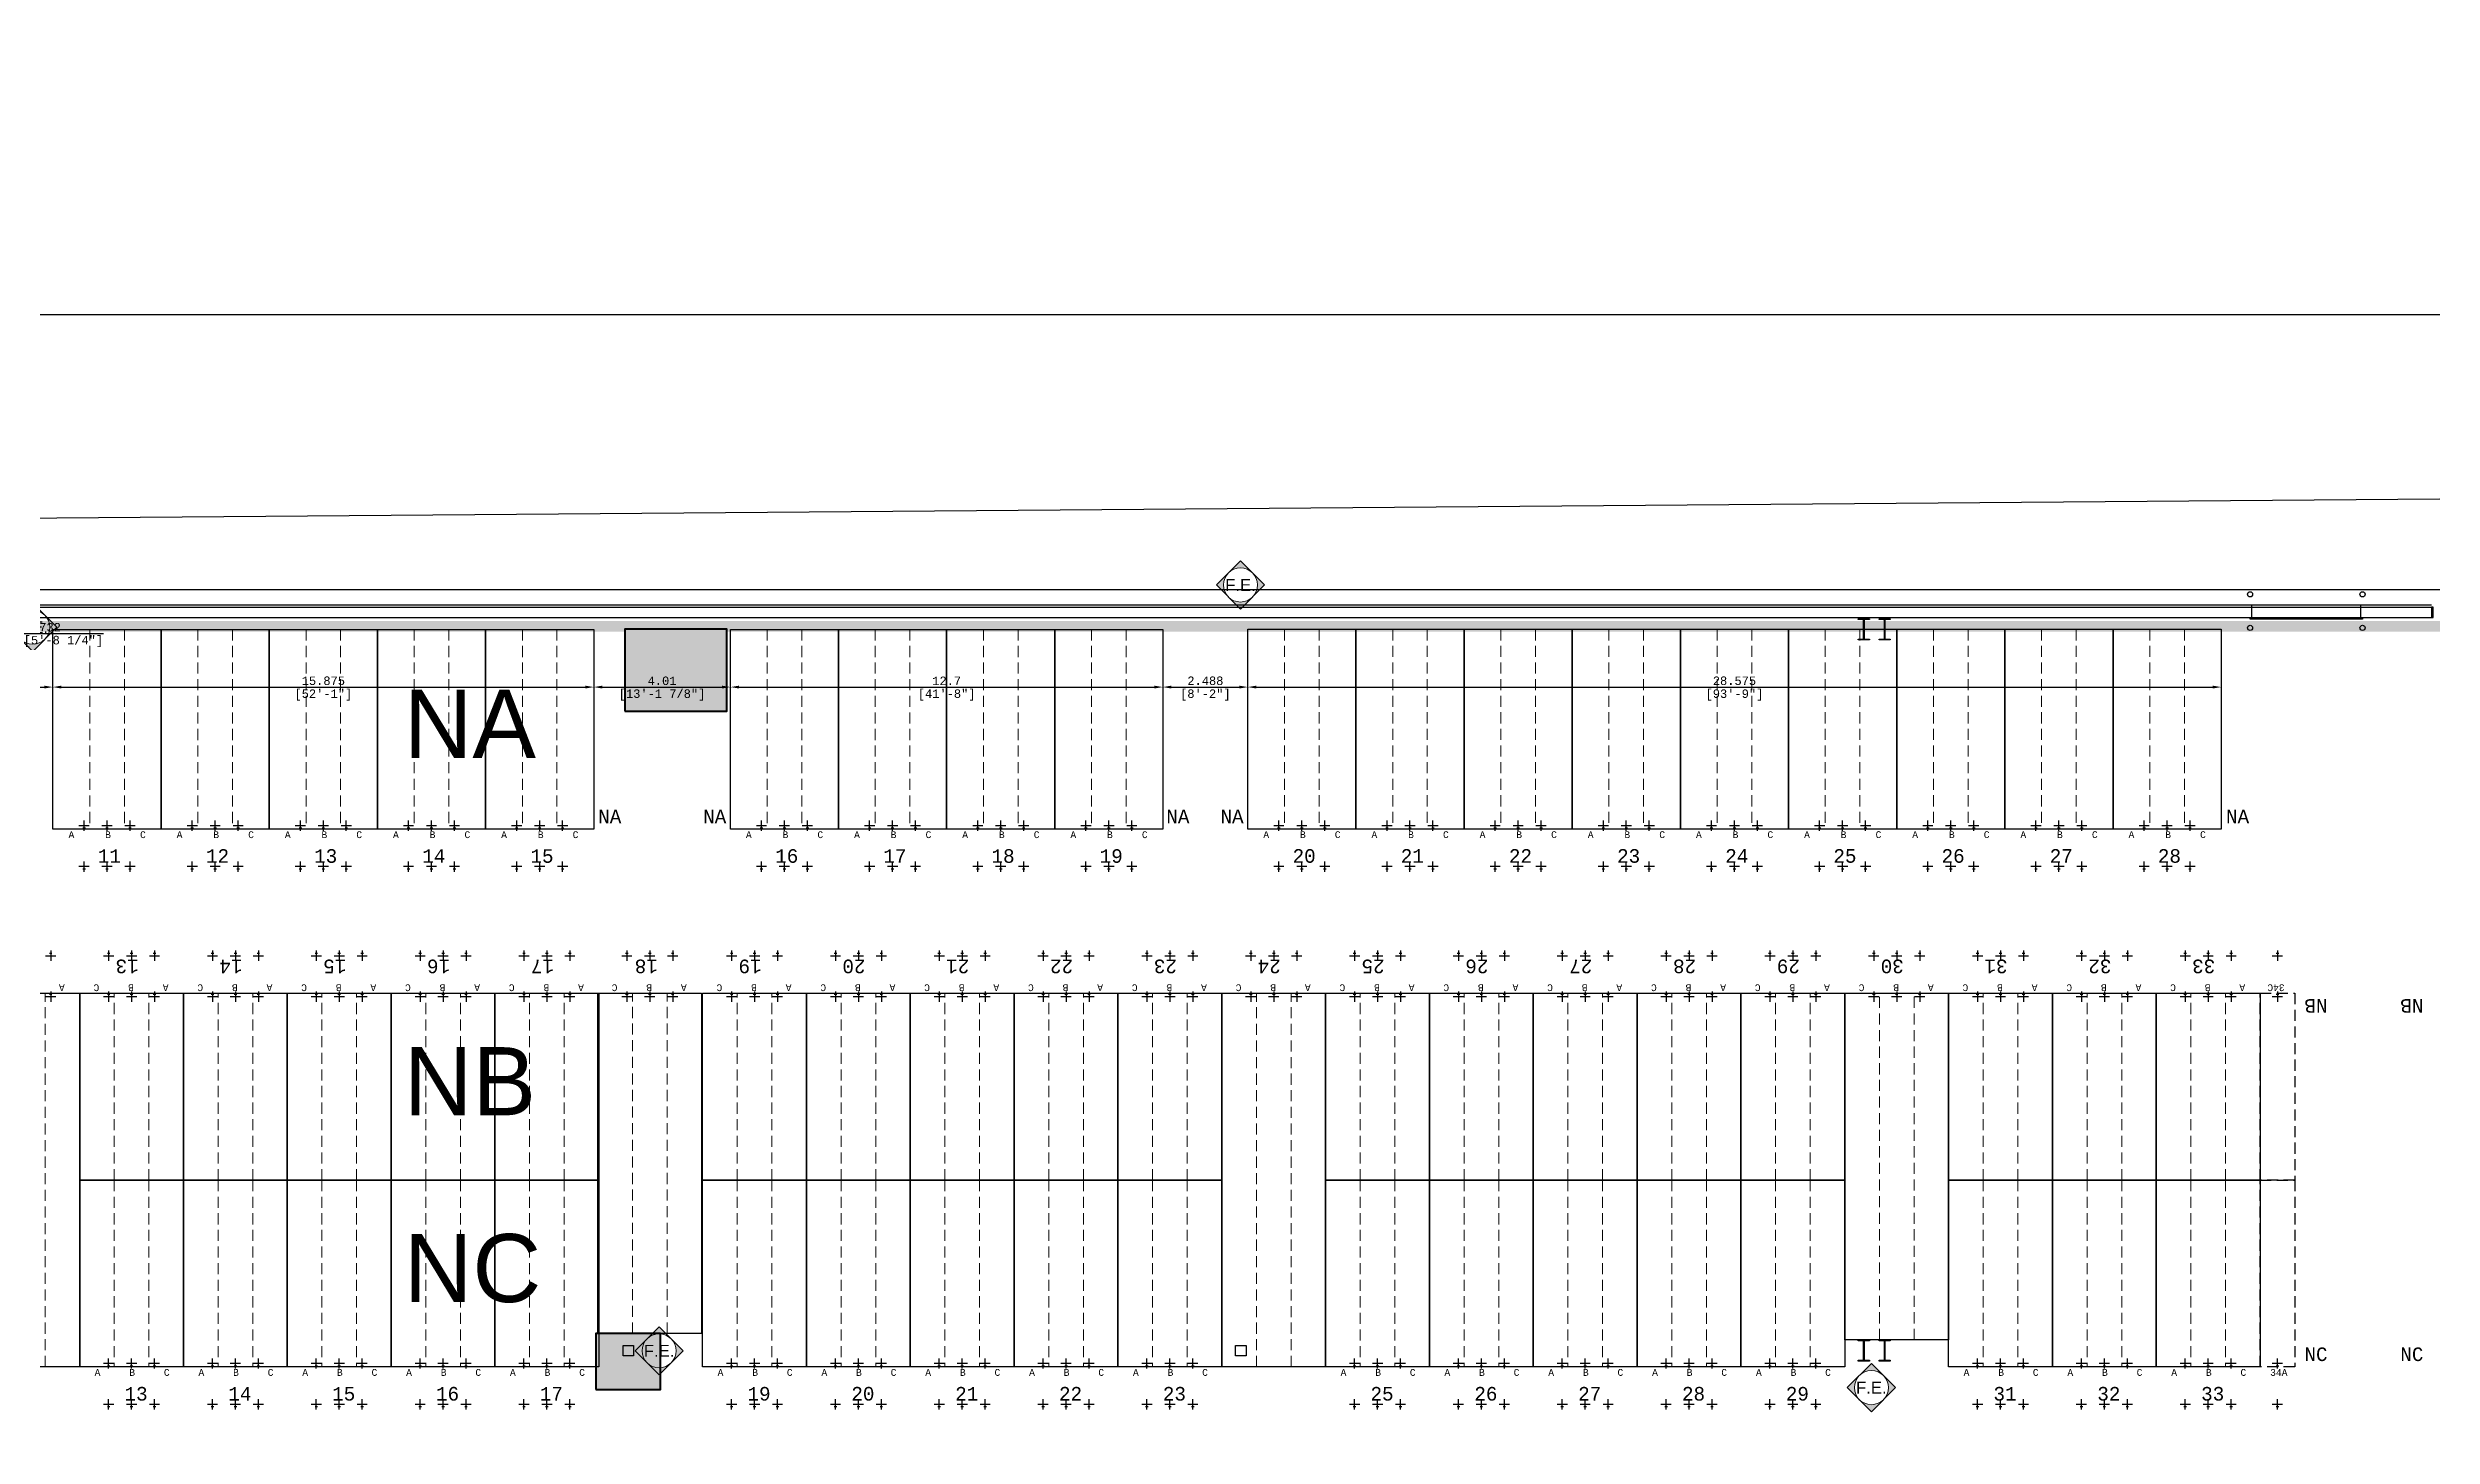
# Model space of a CAD drawing. Header units: inches. Extents: x -233729 to 737493, y -275239 to 196021.
# Drawn here: x 401999 to 472000, y 101858 to 142633 of the extents above; entities that cross this region are included whole.
import ezdxf
from ezdxf.enums import TextEntityAlignment as Align

# ---------------------------------------------------------------- set-up
doc = ezdxf.new("R2010")
doc.units = ezdxf.units.IN
doc.header["$MEASUREMENT"] = 0
doc.linetypes.add('DASHED', pattern=[0.75, 0.5, -0.25])
for name, color, linetype in [('_FL_AREAS', 92, 'Continuous'), ('_FL_NEW WH_WALLS', 1, 'Continuous'), ('Bin location transponder', 250, 'Continuous'), ('PR-CONCRETE', 224, 'Continuous'), ('WF exist equipment', 6, 'Continuous'), ('WF_numbers', 6, 'Continuous')]:
    doc.layers.add(name, color=color, linetype=linetype)
for name, color, linetype, lineweight in [('PR-BLDG', 18, 'Continuous', 30), ('PR-CTR', 93, 'Continuous', 25), ('WF buffer', 1, 'DASHED', 30), ('WF dimensions', 3, 'Continuous', 30), ('WF transponder', 3, 'Continuous', 30), ('WF_bay', 5, 'Continuous', 30), ('WF_sketch_stock_areas', 30, 'Continuous', 30), ('WF_text', 252, 'Continuous', 30)]:
    doc.layers.add(name, color=color, linetype=linetype, lineweight=lineweight)
doc.styles.add('ARIAL', font='arial.ttf')
doc.styles.add('WF_txt', font='consola.ttf')
doc.styles.add('WF_txt_notes', font='arial.ttf')
doc.dimstyles.new('DIM_50', dxfattribs={"dimscale": 50, "dimtxt": 5, "dimasz": 5, "dimexe": 2, "dimexo": 2, "dimgap": 1.1, "dimtad": 1, "dimtoh": 1, "dimdec": 3, "dimlfac": 0.001, "dimdsep": 46, "dimtxsty": 'WF_txt', "dimcen": 3, "dimclrd": 256, "dimclre": 256, "dimclrt": 7, "dimadec": 1, "dimazin": 0, "dimtfac": 1, "dimtdec": 3, "dimtmove": 0, "dimatfit": 3, "dimfxl": 10, "dimtolj": 1, "dimtzin": 0, "dimlwd": -1, "dimlwe": -1, "dimarcsym": 0})
pattern_1 = [(45, (-761245.5617463794, -866641.5690367209), (-0.0883883476483185, 0.0883883476483185), [])]

# ---------------------------------------------------------------- blocks, each defined once
blk = doc.blocks.new('A$Cd2fab3cb')
at = {"layer": 'PR-BLDG', "const_width": 1}
blk.add_lwpolyline([(-568.8422396185342, -884.2067788504062), (-414.5863219187594, 67.21742474520579), (-6.009358913e-07, 9.7323209e-08), (-154.2802499416284, -951.5742769107457), (-568.8665712596847, -884.3568522627465)], dxfattribs=at)
at = {"layer": 'PR-CONCRETE'}
blk.add_lwpolyline([(183.0989606005605, -620.2202733267331), (300.8772486145608, 106.216130075627), (-375.2932691164315, 215.8447304290021, 0.4142135623736643), (-426.915109042311, 178.6266482286155), (-589.5318239752668, -824.3655269144801, -0.225878030564492), (-596.5743729250971, -834.5492282680934, 1.082971742264911), (-534.2543923466001, -925.4297668336658, -0.2135202674679177), (-522.4135621276218, -922.2799802094232), (-198.2339479420334, -974.8397361275277, -0.4131470713103618), (-160.9899269216694, -1026.299724447657), (-166.1485798102803, -1058.867917928495)], format="xyb", dxfattribs=at)
at = {"layer": 'PR-CTR', "elevation": 533}
blk.add_lwpolyline([(-165.2111167050898, -999.086132866214, 0.3400747687768693), (-199.2654380726162, -954.0319635949563), (-405.1784584445413, -920.6469584386797, 0.0124717646066488), (-405.9197605594526, -920.5456731913143), (-574.2956494376994, -891.9311935859732, -0.422904085389731), (-578.6528998357243, -885.7407027831068), (-432.1939306394197, 65.45935955259485, -0.4140744793872449), (-414.9936823418828, 77.86652528238483), (-204.6797079194803, 48.22622587694787), (-136.0367553930264, 36.992264952627), (0.0545635854359716, 9.657106780097822), (2.470144489314407, 5.661401477293111), (3.455127565190196, -0.5586518454365433)], format="xyb", dxfattribs=at)
blk = doc.blocks.new('A$C61e42c62')
at = {"layer": '_FL_NEW WH_WALLS'}
for p, q in [((-2554.249999718741, 7822.195361435412), (1724.000000283122, 7822.195361457765)), ((-2551.499999718741, 7819.44536143169), (1724.000000283122, 7819.445361457765)), ((-2539.499999718741, 7807.445361435414), (1724.000000281259, 7807.445361454041)), ((1516.384240521118, 7807.445361346005), (1516.384240521118, 7822.195361457765)), ((1642.384240521118, 7807.445361346005), (1642.384240519255, 7822.195361457765))]:
    blk.add_line(p, q, dxfattribs=at)
for points in [[(1068.000000281259, 7805.945361435414), (1074.42750027962, 7805.945361435414), (1074.427500283345, 7804.985361430793), (1069.092500282451, 7804.985361430793, 0.4142135623730951), (1068.302500281483, 7804.195361431688), (1068.302500283345, 7783.215361431241, 0.4142135623730951), (1069.092500282451, 7782.425361432135), (1074.427500283345, 7782.425361432135), (1074.427500283345, 7781.465361434967), (1061.572500282898, 7781.465361431241), (1061.572500282898, 7782.425361432135), (1066.907500280067, 7782.42536143586, 0.4142135623730951), (1067.697500282898, 7783.215361431241), (1067.697500282898, 7804.195361431688, 0.4142135623730951), (1066.90750028193, 7804.985361434519), (1061.572500282898, 7804.985361430793), (1061.572500282898, 7805.945361431688), (1068.000000281259, 7805.945361435414)], [(1092.000000281259, 7805.945361435414), (1098.427500281483, 7805.945361431688), (1098.427500281483, 7804.985361434519), (1093.092500282451, 7804.985361430793, 0.4142135623730951), (1092.302500281483, 7804.195361435414), (1092.302500281483, 7783.215361431241, 0.4142135623730951), (1093.092500282451, 7782.425361432135), (1098.427500281483, 7782.42536143586), (1098.427500281483, 7781.465361431241), (1085.572500281036, 7781.465361431241), (1085.572500281036, 7782.425361432135), (1090.90750028193, 7782.425361432135, 0.4142135623730951), (1091.697500282898, 7783.215361431241), (1091.697500281036, 7804.195361431688, 0.4142135623730951), (1090.90750028193, 7804.985361434519), (1085.572500281036, 7804.985361434519), (1085.572500282898, 7805.945361431688), (1092.000000281259, 7805.945361435414)], [(1068.000000283122, 6972.185361433774), (1074.427500281483, 6972.185361433774), (1074.427500283345, 6971.225361432879), (1069.092500280589, 6971.225361432879, 0.4142135623730951), (1068.302500283345, 6970.435361430048), (1068.302500281483, 6949.455361433326, 0.4142135623730951), (1069.092500280589, 6948.665361434222), (1074.427500281483, 6948.665361434222), (1074.427500283345, 6947.705361433326), (1061.572500281036, 6947.705361433326), (1061.572500281036, 6948.665361434222), (1066.90750028193, 6948.665361434222, 0.4142135623730951), (1067.697500281036, 6949.455361433326), (1067.697500281036, 6970.435361433774, 0.4142135623730951), (1066.90750028193, 6971.225361432879), (1061.572500281036, 6971.225361432879), (1061.572500281036, 6972.185361433774), (1068.000000283122, 6972.185361433774)], [(1092.000000281259, 6972.185361433774), (1098.427500283345, 6972.185361433774), (1098.427500281483, 6971.225361432879), (1093.092500282451, 6971.225361432879, 0.4142135623730951), (1092.302500281483, 6970.435361430048), (1092.302500281483, 6949.455361429603, 0.4142135623730951), (1093.092500282451, 6948.665361434222), (1098.427500281483, 6948.665361434222), (1098.427500281483, 6947.705361433326), (1085.572500282898, 6947.705361433326), (1085.572500282898, 6948.665361434222), (1090.90750028193, 6948.665361434222, 0.4142135623730951), (1091.697500282898, 6949.455361433326), (1091.697500282898, 6970.435361430048, 0.4142135623730951), (1090.90750028193, 6971.225361432879), (1085.572500282898, 6971.225361432879), (1085.572500282898, 6972.185361433774), (1092.000000281259, 6972.185361433774)]]:
    blk.add_lwpolyline(points, format="xyb", dxfattribs=at)
for points in [[(1514.384240521118, 7805.445361457765), (1514.384240519255, 7807.445361457765), (1644.384240521118, 7807.445361457765), (1644.384240521118, 7805.445361457765)], [(1726.000000281259, 7807.445361498742), (1726.000000283122, 7819.445361495017), (1724.000000281259, 7819.445361495017), (1724.000000281259, 7807.445361498742)], [(-353.9999997187406, 6953.94536143169), (-365.9999997187406, 6953.945361435412), (-365.9999997187406, 6965.94536143169), (-353.9999997187406, 6965.945361435412)], [(354.0000002812594, 6953.94536143169), (342.0000002812594, 6953.945361435412), (342.000000283122, 6965.94536143169), (354.0000002812594, 6965.945361435412)]]:
    blk.add_lwpolyline(points, close=True, dxfattribs=at)
for centre in [(1514.384240519255, 7834.195361290127), (1644.384240521118, 7834.195361286402), (1514.384240519255, 7795.445361346005), (1644.384240521118, 7795.445361346005)]:
    blk.add_circle(centre, 2.999999999999999, dxfattribs=at)
blk = doc.blocks.new('Bin location transponder')
at = {"layer": 'Bin location transponder', "color": 3, "lineweight": 30}
for p, q in [((-600, 0), (600, 0)), ((-150, 300), (150, 300)), ((0, 600), (0, -600))]:
    blk.add_line(p, q, dxfattribs=at)
blk = doc.blocks.new('WF 10x18ft bay')
at = {"layer": 'WF_bay', "linetype": 'DASHED', "lineweight": 5, "ltscale": 650}
for p, q in [((1015.99999833107, 5486.400000327824), (1015.99999833107, 0)), ((2031.999998331071, 5486.400000625849), (2031.999998331071, 0))]:
    blk.add_line(p, q, dxfattribs=at)
at = {"layer": 'WF_bay'}
blk.add_lwpolyline([(-1.668929599e-06, 5486.400000029802), (3047.999998331071, 5486.399999970197), (3047.999999940396, 0), (0, 0)], close=True, dxfattribs=at)
at = {"layer": 'WF transponder', "xscale": 0.25, "yscale": 0.25, "zscale": 0.25, "rotation": 180.0000000062352}
for p in [(849.9999999701978, 100), (1523.999999970198, 100), (2197.999999970198, 100), (849.9999999701978, -1100), (1523.999999970198, -1100), (2197.999999970198, -1100)]:
    blk.add_blockref('Bin location transponder', p, dxfattribs=at)
at = {"layer": 'WF_numbers', "linetype": 'DASHED', "char_height": 200, "attachment_point": 1, "rotation": 1.0275998055671315e-09, "style": 'WF_txt'}
for s, insert in [('A', (439.4118607044218, -62.35349732637406, -723.2652933599893)), ('B', (1455.411860585212, -62.3534973859787, -723.2652933599893)), ('C', (2471.411860406399, -62.3534973859787, -723.2652933599893))]:
    blk.add_mtext_dynamic_manual_height_columns(s, width=423.5307577799235, gutter_width=2117.653788942844, heights=[0], dxfattribs=dict(at, insert=insert))
blk = doc.blocks.new('WF 10x36ft bay')
at = {"layer": 'WF_bay', "linetype": 'DASHED', "lineweight": 5, "ltscale": 650}
for p, q in [((1015.999998271465, 10972.80000013024), (1015.999998271465, 0)), ((2031.999998271465, 10972.80000029029), (2031.999998486042, 3.97364298e-08))]:
    blk.add_line(p, q, dxfattribs=at)
at = {"layer": 'WF_bay'}
blk.add_lwpolyline([(-1.7285346985e-06, 10972.79999997019), (3047.999998271465, 10972.8000000298), (3048, 5.96046448e-08), (0, 0)], close=True, dxfattribs=at)
at = {"layer": 'WF transponder', "xscale": 0.25, "yscale": 0.25, "zscale": 0.25, "rotation": 180.0000000062352}
for p in [(850, 100.0000000298023), (1524, 100.0000000298023), (2198, 100.0000000298023), (850, -1099.999999970197), (1524, -1099.999999970197), (2198, -1099.999999970197)]:
    blk.add_blockref('Bin location transponder', p, dxfattribs=at)
at = {"layer": 'WF_numbers', "linetype": 'DASHED', "char_height": 200, "attachment_point": 1, "rotation": 1.0496472215237655e-09, "style": 'WF_txt'}
for s, insert in [('A', (439.4118607044218, -62.35349726676941, -723.2652933599893)), ('B', (1455.411860585212, -62.35349732637406, -723.2652933599893)), ('C', (2471.411860406399, -62.35349732637406, -723.2652933599893))]:
    blk.add_mtext_dynamic_manual_height_columns(s, width=423.5307577799235, gutter_width=2117.653788942844, heights=[0], dxfattribs=dict(at, insert=insert))
blk = doc.blocks.new('WF 40x216in buffer')
at = {"layer": 'WF buffer', "ltscale": 650}
blk.add_lwpolyline([(-5.96046448e-08, 5486.399999999999), (1016, 5486.399999999999), (1016, 0), (0, 0)], close=True, dxfattribs=at)
at = {"layer": 'WF transponder', "xscale": 0.25, "yscale": 0.25, "zscale": 0.25, "rotation": 180.0000000062352}
for p in [(508, 100), (508, -1100)]:
    blk.add_blockref('Bin location transponder', p, dxfattribs=at)
blk = doc.blocks.new('WF 125x231in bay')
at = {"layer": 'WF_bay', "linetype": 'DASHED', "lineweight": 5, "ltscale": 650}
for p, q in [((1079.499998286366, 5867.400000345888), (1079.499998353124, 1.22822144e-08)), ((2095.499998286367, 5867.400000643911), (2095.499998290701, 2.38420057e-08))]:
    blk.add_line(p, q, dxfattribs=at)
at = {"layer": 'WF_bay'}
blk.add_lwpolyline([(-1.7285346985e-06, 5867.400000059604), (3174.999998301268, 5867.39999997652), (3174.999999910593, 3.61242201e-08), (-5.96046448e-08, 0)], close=True, dxfattribs=at)
at = {"layer": 'WF transponder', "xscale": 0.25, "yscale": 0.25, "zscale": 0.25, "rotation": 180.0000000062352}
for p in [(913.4999983422412, 100.0000000007225), (1587.499998342241, 100.0000000007225), (2261.499998342241, 100.0000000007225), (913.4999983422412, -1099.999999999277), (1587.499998342241, -1099.999999999277), (2261.499998342241, -1099.999999999277)]:
    blk.add_blockref('Bin location transponder', p, dxfattribs=at)
at = {"layer": 'WF_numbers', "linetype": 'DASHED', "char_height": 200, "attachment_point": 1, "rotation": 1.027588346411229e-09, "style": 'WF_txt'}
for s, insert in [('A', (457.3057288527488, -62.35349732637406, -723.2652933599893)), ('B', (1531.966671216488, -62.35349732637406, -723.2652933599893)), ('C', (2555.798721671104, -62.35349744558334, -723.2652933599893))]:
    blk.add_mtext_dynamic_manual_height_columns(s, width=423.5307577799235, gutter_width=2117.653788942844, heights=[0], dxfattribs=dict(at, insert=insert))
blk = doc.blocks.new('F.E.')
at = {"layer": 'WF dimensions', "transparency": 33554687}
h = blk.add_hatch(color=7, dxfattribs=at)
h.dxf.hatch_style = 1
h.paths.add_polyline_path([(1153007.375168204, 1003175.601037025), (1152653.821777701, 1003529.154427707, -0.198912367379658), (1152800.268387139, 1003175.601037085, -0.1989123673906116), (1152653.821777642, 1002822.047646403)])
h.paths.add_polyline_path([(1152300.26838696, 1003882.707818269), (1151946.714996397, 1003529.154427767, -0.4142135623730951), (1152653.821777701, 1003529.154427707)])
h.paths.add_polyline_path([(1151800.26838696, 1003175.601037144, -0.198912367379658), (1151946.714996397, 1003529.154427767), (1151593.161605835, 1003175.601037025), (1151946.714996397, 1002822.047646403, -0.1989123673906115)])
h.paths.add_polyline_path([(1152653.821777642, 1002822.047646403, -0.4142135623484061), (1151946.714996397, 1002822.047646403), (1152300.26838702, 1002468.494255841)])
at = {"layer": 'WF dimensions', "color": 7, "lineweight": 5}
blk.add_lwpolyline([(1152300.268387079, 1002468.4942559), (1153007.375168264, 1003175.601037025), (1152300.26838702, 1003882.707818269), (1151593.161605835, 1003175.601037085)], close=True, dxfattribs=at)
blk.add_circle((1152300.268387079, 1003175.601037085), 500.0000000654701, dxfattribs=at)
at = {"layer": 'WF dimensions', "color": 7, "style": 'ARIAL'}
blk.add_text('F.E.', height=350, dxfattribs=at).set_placement((1152300.268387079, 1003175.601037085), align=Align.MIDDLE_CENTER)
blk = doc.blocks.new('*D497')
at = {"layer": 'WF dimensions', "transparency": 16777216}
for p, q in [((401287.6294122757, 123858.108529867), (401287.6294122757, 125430.1685910758)), ((401287.6294122757, 125430.1685910758), (403634.8138040125, 125430.1685910758)), ((402153.7214257567, 123958.1085298665), (402153.7214257567, 123958.108529867)), ((400671.5373987947, 123858.108529867), (401903.7214257568, 123858.108529867))]:
    blk.add_line(p, q, dxfattribs=at)
for points in [[(400671.5373987947, 123899.7751965336), (400671.5373987947, 123816.4418632003), (400421.5373987948, 123858.108529867)], [(401903.7214257568, 123899.7751965336), (401903.7214257568, 123816.4418632003), (402153.7214257567, 123858.108529867)]]:
    blk.add_solid(points, dxfattribs=at)
at = {"layer": 'WF dimensions', "color": 7, "transparency": 16777216, "char_height": 250, "attachment_point": 5, "style": 'WF_txt'}
for s, insert in [('\\A1;1.732', (401856.8796035534, 125613.6115903107)), ('\\A1;[5\'-8 1/4"]', (402461.2216081441, 125197.4715750085))]:
    blk.add_mtext(s, dxfattribs=dict(at, insert=insert))
blk = doc.blocks.new('*D498')
at = {"layer": 'WF dimensions', "transparency": 16777216}
for p, q in [((402153.7214257567, 123758.1085298665), (402153.7214257567, 123758.1085297473)), ((402403.7214257567, 123858.1085297473), (417778.7214257567, 123858.1085297473)), ((418028.7214257567, 123758.1085342176), (418028.7214257567, 123758.1085297473))]:
    blk.add_line(p, q, dxfattribs=at)
for points in [[(402403.7214257567, 123899.775196414), (402403.7214257567, 123816.4418630806), (402153.7214257567, 123858.1085297473)], [(417778.7214257567, 123899.775196414), (417778.7214257567, 123816.4418630806), (418028.7214257567, 123858.1085297473)]]:
    blk.add_solid(points, dxfattribs=at)
at = {"layer": 'WF dimensions', "color": 7, "transparency": 16777216, "char_height": 250, "attachment_point": 5, "style": 'WF_txt'}
for s, insert in [('\\A1;15.875', (410091.2214257568, 124041.5515289822)), ('\\A1;[52\'-1"]', (410091.2214257568, 123625.41151368))]:
    blk.add_mtext(s, dxfattribs=dict(at, insert=insert))
blk = doc.blocks.new('*D499')
at = {"layer": 'WF dimensions', "transparency": 16777216}
for p, q in [((418028.7214258289, 123758.108534286), (418028.7214258289, 123758.1085298156)), ((418278.7214258289, 123858.1085298156), (421788.7214250541, 123858.1085298156)), ((422038.7214250541, 123758.1085357761), (422038.7214250541, 123758.1085298156))]:
    blk.add_line(p, q, dxfattribs=at)
for points in [[(418278.7214258289, 123899.7751964823), (418278.7214258289, 123816.4418631489), (418028.7214258289, 123858.1085298156)], [(421788.7214250541, 123899.7751964823), (421788.7214250541, 123816.4418631489), (422038.7214250541, 123858.1085298156)]]:
    blk.add_solid(points, dxfattribs=at)
at = {"layer": 'WF dimensions', "color": 7, "transparency": 16777216, "char_height": 250, "attachment_point": 5, "style": 'WF_txt'}
for s, insert in [('\\A1;4.01', (420033.7214254415, 124041.5515290505)), ('\\A1;[13\'-1 7/8"]', (420033.7214254415, 123625.4115137483))]:
    blk.add_mtext(s, dxfattribs=dict(at, insert=insert))
blk = doc.blocks.new('*D500')
at = {"layer": 'WF dimensions', "transparency": 16777216}
for p, q in [((422038.7214250415, 123758.1085357834), (422038.7214250415, 123758.1085298229)), ((422288.7214250415, 123858.1085298229), (434488.7214249818, 123858.1085298229)), ((434738.7214249819, 123758.1085391213), (434738.7214249819, 123758.1085298229))]:
    blk.add_line(p, q, dxfattribs=at)
for points in [[(422288.7214250415, 123899.7751964896), (422288.7214250415, 123816.4418631563), (422038.7214250415, 123858.1085298229)], [(434488.7214249818, 123899.7751964896), (434488.7214249818, 123816.4418631563), (434738.7214249819, 123858.1085298229)]]:
    blk.add_solid(points, dxfattribs=at)
at = {"layer": 'WF dimensions', "color": 7, "transparency": 16777216, "char_height": 250, "attachment_point": 5, "style": 'WF_txt'}
for s, insert in [('\\A1;12.7', (428388.7214250117, 124041.5515290578)), ('\\A1;[41\'-8"]', (428388.7214250117, 123625.4115137556))]:
    blk.add_mtext(s, dxfattribs=dict(at, insert=insert))
blk = doc.blocks.new('*D501')
at = {"layer": 'WF dimensions', "transparency": 16777216}
for p, q in [((434738.7214249943, 123758.1085391159), (434738.7214249943, 123758.1085298176)), ((434988.7214249945, 123858.1085298176), (436977.1534266447, 123858.1085298176)), ((437227.1534266447, 123758.1085401888), (437227.1534266447, 123758.1085298176))]:
    blk.add_line(p, q, dxfattribs=at)
for points in [[(434988.7214249945, 123899.7751964843), (434988.7214249945, 123816.4418631509), (434738.7214249943, 123858.1085298176)], [(436977.1534266447, 123899.7751964843), (436977.1534266447, 123816.4418631509), (437227.1534266447, 123858.1085298176)]]:
    blk.add_solid(points, dxfattribs=at)
at = {"layer": 'WF dimensions', "color": 7, "transparency": 16777216, "char_height": 250, "attachment_point": 5, "style": 'WF_txt'}
for s, insert in [('\\A1;2.488', (435982.9374258196, 124041.5515290525)), ('\\A1;[8\'-2"]', (435982.9374258196, 123625.4115137503))]:
    blk.add_mtext(s, dxfattribs=dict(at, insert=insert))
blk = doc.blocks.new('*D502')
at = {"layer": 'WF dimensions', "transparency": 16777216}
for p, q in [((437227.153426573, 123758.1085401782), (437227.153426573, 123758.1085297474)), ((437477.153426573, 123858.1085297474), (465552.1534265729, 123858.1085297474)), ((465802.153426573, 123758.1085476884), (465802.153426573, 123758.1085297474))]:
    blk.add_line(p, q, dxfattribs=at)
for points in [[(437477.153426573, 123899.7751964141), (437477.153426573, 123816.4418630807), (437227.153426573, 123858.1085297474)], [(465552.1534265729, 123899.7751964141), (465552.1534265729, 123816.4418630807), (465802.153426573, 123858.1085297474)]]:
    blk.add_solid(points, dxfattribs=at)
at = {"layer": 'WF dimensions', "color": 7, "transparency": 16777216, "char_height": 250, "attachment_point": 5, "style": 'WF_txt'}
for s, insert in [('\\A1;28.575', (451514.6534265729, 124041.5515289823)), ('\\A1;[93\'-9"]', (451514.6534265729, 123625.4115136801))]:
    blk.add_mtext(s, dxfattribs=dict(at, insert=insert))
blk = doc.blocks.new('WF 10x34ft bay')
at = {"layer": 'WF_bay', "linetype": 'DASHED', "lineweight": 5, "ltscale": 650}
for p, q in [((1143863.299148142, 971519.9700863363, -162219.4367999999), (1143863.299147725, 981509.9299934508, -162219.4367999999)), ((1144879.29914844, 971519.9700864555, -162219.4367999999), (1144879.299147963, 981509.92999357, -162219.4367999999))]:
    blk.add_line(p, q, dxfattribs=at)
at = {"layer": 'WF_bay', "elevation": -162219.4367999999}
blk.add_lwpolyline([(1145895.299147963, 971519.9700864555), (1142847.299147963, 971519.9700862769), (1142847.299146175, 981509.9299935105), (1145895.299146175, 981509.9299935105)], close=True, dxfattribs=at)
at = {"layer": 'WF transponder', "xscale": 0.25, "yscale": 0.25, "zscale": 0.25}
for p in [(1143697.299146175, 982609.9299935105, -162219.4367999999), (1144371.299146175, 982609.9299934506, -162219.4367999999), (1145045.299146115, 982609.9299935105, -162219.4367999999), (1143697.299146175, 981409.9299934508, -162219.4367999999), (1144371.299146175, 981409.9299934508, -162219.4367999999), (1145045.299146175, 981409.92999357, -162219.4367999999)]:
    blk.add_blockref('Bin location transponder', p, dxfattribs=at)
at = {"layer": 'WF_numbers', "linetype": 'DASHED', "char_height": 200, "attachment_point": 1, "rotation": 180.0000000011019, "style": 'WF_txt'}
for s, insert in [('C', (1143423.887285769, 981572.2834908962, -162942.7020933599)), ('B', (1144439.88728565, 981572.2834908369, -162942.7020933599)), ('A', (1145455.887285471, 981572.2834907771, -162942.7020933599))]:
    blk.add_mtext_dynamic_manual_height_columns(s, width=423.5307577799235, gutter_width=2117.653788942844, heights=[0], dxfattribs=dict(at, insert=insert))
blk = doc.blocks.new('WF 10x33ft bay')
at = {"layer": 'WF_bay', "linetype": 'DASHED', "lineweight": 5, "ltscale": 650}
for p, q in [((1217015.299147963, 971328.4660862684, -162219.4367999999), (1217015.299147725, 981509.9300150872, -162219.4367999999)), ((1218031.299148202, 971328.4660863279, -162219.4367999999), (1218031.299147963, 981509.9300150872, -162219.4367999999))]:
    blk.add_line(p, q, dxfattribs=at)
at = {"layer": 'WF_bay', "elevation": -162219.4367999999}
blk.add_lwpolyline([(1219047.299147904, 971328.4660863279), (1215999.299147963, 971328.4660862087), (1215999.299146175, 981509.9300149679), (1219047.299146235, 981509.9300150872)], close=True, dxfattribs=at)

msp = doc.modelspace()

# ---------------------------------------------------------------- hatches: boundary and pattern name
at = {"layer": 'WF exist equipment', "transparency": 33554559}
h = msp.add_hatch(dxfattribs=at)
h.set_pattern_fill('ANSI31', color=256, angle=-80.83426910229804)
h.set_pattern_definition(pattern_1)
h.paths.add_polyline_path([(418938.7214260494, 123154.7733833802), (421938.7214260494, 123154.7733834398), (421938.7214261089, 125554.7733834398), (418938.7214260494, 125554.7733834398)])
h = msp.add_hatch(dxfattribs=at)
h.set_pattern_fill('ANSI31', color=256, angle=-80.83426910229804)
h.set_pattern_definition(pattern_1)
h.paths.add_polyline_path([(418091.3373986279, 103228.4010496152), (419991.3373986279, 103228.4010496152), (419991.3373986279, 104878.4010496152), (418091.3373986279, 104878.4010496748)])

# ---------------------------------------------------------------- linework, layer by layer
at = {"layer": '_FL_AREAS', "elevation": -162219.4367999999}
msp.add_lwpolyline([(364480.6246911143, -2754.061847371367), (658427.7292370652, -2754.061848444251), (658427.7292375421, 126712.7971893126), (364480.6246915911, 126712.7971903259)], close=True, dxfattribs=at)
at = {"layer": 'WF exist equipment', "lineweight": 40, "elevation": -162219.4367999999}
for points in [[(418938.7214260494, 123154.7733833802), (421938.7214260494, 123154.7733834398), (421938.7214261089, 125554.7733834398), (418938.7214260494, 125554.7733834398)], [(418091.3373986279, 103228.4010496152), (419991.3373986279, 103228.4010496152), (419991.3373986279, 104878.4010496152), (418091.3373986279, 104878.4010496748)]]:
    msp.add_lwpolyline(points, close=True, dxfattribs=at)

# ---------------------------------------------------------------- block references
at = {"layer": '_FL_NEW WH_WALLS', "color": 0, "xscale": 304.799999999516, "yscale": 304.799999999516, "zscale": 304.799999999516, "rotation": 279.2093042914935}
msp.add_blockref('A$Cd2fab3cb', (657699.6707196689, -2373.849156660346, -162219.4367999999), dxfattribs=at)
at = {"layer": '_FL_NEW WH_WALLS', "color": 0, "xscale": 25.39999999990112, "yscale": 25.39999999990112, "zscale": 25.39999999990112}
msp.add_blockref('A$C61e42c62', (428185.3373912428, -72406.61113022019, -162219.4367999999), dxfattribs=at)
at = {"layer": 'WF dimensions'}
for p in [(-715287.0116803852, -876319.5051670063, 162219.4367999999), (-750741.8449317421, -877561.5382857905, 162219.4367999999), (-732352.6256184783, -898806.7730720032), (-696766.3085614647, -899888.5878592121)]:
    msp.add_blockref('F.E.', p, dxfattribs=at)
at = {"layer": 'WF exist equipment', "color": 7, "true_color": 0xffffff}
for name, p in [('WF 10x34ft bay', (-724698.6934387891, -866641.5690367209)), ('WF 10x33ft bay', (-761245.5617463794, -866641.5690367209))]:
    msp.add_blockref(name, p, dxfattribs=at)
at = {"layer": 'WF transponder', "xscale": 0.25, "yscale": 0.25, "zscale": 0.25}
for p in [(455603.7373998558, 115968.3609783066, -162219.4367999999), (456277.7373998557, 115968.3609783066, -162219.4367999999), (456951.7373997961, 115968.3609783662, -162219.4367999999), (455603.7373997962, 114768.3609783066, -162219.4367999999), (456277.7373997962, 114768.3609783066, -162219.4367999999), (456951.7373997961, 114768.3609783066, -162219.4367999999)]:
    msp.add_blockref('Bin location transponder', p, dxfattribs=at)
at = {"layer": 'WF_sketch_stock_areas'}
for name, p in [('WF 125x231in bay', (402153.721427003, 119686.1045650256, -162219.4367999999)), ('WF 125x231in bay', (405328.7214270628, 119686.1045650256, -162219.4367999999)), ('WF 125x231in bay', (408503.721427003, 119686.1045650256, -162219.4367999999)), ('WF 125x231in bay', (411678.7214270626, 119686.104564966, -162219.4367999999)), ('WF 125x231in bay', (414853.7214270628, 119686.1045650256, -162219.4367999999)), ('WF 125x231in bay', (422038.7214262878, 119686.104565264, -162219.4367999999)), ('WF 125x231in bay', (425213.7214262282, 119686.1045651448, -162219.4367999999)), ('WF 125x231in bay', (428388.7214262281, 119686.1045651448, -162219.4367999999)), ('WF 125x231in bay', (431563.7214262282, 119686.1045653236, -162219.4367999999)), ('WF 125x231in bay', (437227.153427819, 119687.3750492943, -162219.4367999999)), ('WF 125x231in bay', (440402.1534277593, 119687.3750492943, -162219.4367999999)), ('WF 125x231in bay', (443577.1534278189, 119687.3750491751, -162219.4367999999)), ('WF 125x231in bay', (446752.1534277593, 119687.3750492347, -162219.4367999999)), ('WF 125x231in bay', (449927.1534277593, 119687.3750492347, -162219.4367999999)), ('WF 125x231in bay', (453102.1534278189, 119687.3750491751, -162219.4367999999)), ('WF 125x231in bay', (456277.1534278189, 119687.3750492943, -162219.4367999999)), ('WF 125x231in bay', (459452.1534277593, 119687.3750492347, -162219.4367999999)), ('WF 125x231in bay', (462627.1534278785, 119687.3750489962, -162219.4367999999)), ('WF 10x18ft bay', (402937.7374016439, 103895.5608134878, -162219.4367999999)), ('WF 10x18ft bay', (405985.7374015843, 103895.5608135474, -162219.4367999999)), ('WF 10x18ft bay', (409033.7374015843, 103895.5608134282, -162219.4367999999)), ('WF 10x18ft bay', (412081.7374015842, 103895.5608134282, -162219.4367999999)), ('WF 10x18ft bay', (415129.7374015842, 103895.5608134878, -162219.4367999999)), ('WF 10x18ft bay', (421225.7374015843, 103895.5608134878, -162219.4367999999)), ('WF 10x18ft bay', (424273.7374015843, 103895.5608134878, -162219.4367999999)), ('WF 10x18ft bay', (427321.7374015843, 103895.5608134878, -162219.4367999999)), ('WF 10x18ft bay', (430369.7374015842, 103895.5608134282, -162219.4367999999)), ('WF 10x18ft bay', (433417.7374015843, 103895.5608134878, -162219.4367999999)), ('WF 10x18ft bay', (439513.7374015843, 103895.5608134878, -162219.4367999999)), ('WF 10x18ft bay', (442561.7374015843, 103895.5608134878, -162219.4367999999)), ('WF 10x18ft bay', (445609.7374015842, 103895.5608134878, -162219.4367999999)), ('WF 10x18ft bay', (448657.7374015843, 103895.5608134878, -162219.4367999999)), ('WF 10x18ft bay', (451705.7374016439, 103895.5608134878, -162219.4367999999)), ('WF 10x18ft bay', (457801.7374015843, 103895.5608135474, -162219.4367999999)), ('WF 10x18ft bay', (460849.7374016439, 103895.5608134282, -162219.4367999999)), ('WF 10x18ft bay', (463897.7374015843, 103895.5608134878, -162219.4367999999)), ('WF 40x216in buffer', (466945.7373991405, 103895.5609816921, -162219.4367999999))]:
    msp.add_blockref(name, p, dxfattribs=at)
for name, p, rotation in [('WF 10x36ft bay', (402937.7373997961, 114868.3609622133, -162219.4367999999), 180.0000000000523), ('WF 10x18ft bay', (405985.737398306, 114868.3610188377, -162219.4367999999), 179.9999999999069), ('WF 10x18ft bay', (409033.7373982464, 114868.3610188973, -162219.4367999999), 179.9999999999069), ('WF 10x18ft bay', (412081.7373983061, 114868.3610187781, -162219.4367999999), 179.9999999999069), ('WF 10x18ft bay', (415129.737398306, 114868.3610188377, -162219.4367999999), 179.9999999999069), ('WF 10x18ft bay', (418177.7373982464, 114868.3610188377, -162219.4367999999), 179.9999999999069), ('WF 10x18ft bay', (424273.737398306, 114868.3610188377, -162219.4367999999), 179.9999999999069), ('WF 10x18ft bay', (427321.7373982464, 114868.3610188973, -162219.4367999999), 179.9999999999069), ('WF 10x18ft bay', (430369.7373982465, 114868.3610188377, -162219.4367999999), 179.9999999999069), ('WF 10x18ft bay', (433417.7373982464, 114868.3610188377, -162219.4367999999), 179.9999999999069), ('WF 10x18ft bay', (436465.737398306, 114868.3610188377, -162219.4367999999), 179.9999999999069), ('WF 10x36ft bay', (439513.7373997961, 114868.3609730017, -162219.4367999999), 180.0000000000523), ('WF 10x18ft bay', (442561.7373982464, 114868.3610188377, -162219.4367999999), 179.9999999999069), ('WF 10x18ft bay', (445609.7373982465, 114868.3610188377, -162219.4367999999), 179.9999999999069), ('WF 10x18ft bay', (448657.7373982465, 114868.3610188377, -162219.4367999999), 179.9999999999069), ('WF 10x18ft bay', (451705.7373982464, 114868.3610188377, -162219.4367999999), 179.9999999999069), ('WF 10x18ft bay', (454753.7373982464, 114868.3610188377, -162219.4367999999), 179.9999999999069), ('WF 10x18ft bay', (460849.7373982465, 114868.3610188973, -162219.4367999999), 179.9999999999069), ('WF 10x18ft bay', (463897.737398306, 114868.3610188377, -162219.4367999999), 179.9999999999069), ('WF 10x18ft bay', (466945.7373982464, 114868.3610188377, -162219.4367999999), 179.9999999999069), ('WF 40x216in buffer', (467961.7373981868, 114868.3609818232, -162219.4367999999), 180.0000000000938)]:
    msp.add_blockref(name, p, dxfattribs=dict(at, rotation=rotation))

# ---------------------------------------------------------------- texts
at = {"layer": 'WF_numbers', "linetype": 'DASHED', "style": 'WF_txt'}
for s, width, gutter_width, insert, char_height, attachment_point in [('NA', 423.5307577885686, 2117.653788942843, (418837.6537985003, 120258.5755848301, -324438.8735999998), 400, 3), ('NA', 423.5307577885686, 2117.653788942843, (421918.1899206435, 120258.5755849493, -324438.8735999998), 400, 3), ('NA', 423.5307577885686, 2117.653788942843, (435515.0808123743, 120258.5755848897, -324438.8735999998), 400, 3), ('NA', 423.5307577885686, 2117.653788942843, (437105.0815497433, 120258.5755850089, -324438.8735999998), 400, 3), ('NA', 423.5307577885686, 2117.653788942843, (466623.2915787493, 120258.5755848897, -324438.8735999998), 400, 3), ('11', 423.5307577885687, 2117.653788942844, (403470.4016737734, 119098.1788219226, -162219.4367999999), 400, 1), ('12', 423.5307577885687, 2117.653788942844, (406645.4016737734, 119098.178821863, -162219.4367999999), 400, 1), ('13', 423.5307577885687, 2117.653788942844, (409820.4016737734, 119098.178821863, -162219.4367999999), 400, 1), ('14', 423.5307577885687, 2117.653788942844, (412995.4016737734, 119098.178821863, -162219.4367999999), 400, 1), ('15', 423.5307577885687, 2117.653788942844, (416170.401673833, 119098.178821863, -162219.4367999999), 400, 1), ('16', 423.5307577885687, 2117.653788942844, (423355.4016729986, 119098.1788221014, -162219.4367999999), 400, 1), ('17', 423.5307577885687, 2117.653788942844, (426530.4016729985, 119098.1788222206, -162219.4367999999), 400, 1), ('18', 423.5307577885687, 2117.653788942844, (429705.4016729986, 119098.1788221014, -162219.4367999999), 400, 1), ('19', 423.5307577885687, 2117.653788942844, (432880.4016729985, 119098.1788221014, -162219.4367999999), 400, 1), ('20', 423.5307577885687, 2117.653788942844, (438543.8336745893, 119099.449306072, -162219.4367999999), 400, 1), ('21', 423.5307577885687, 2117.653788942844, (441718.8336745893, 119099.4493061316, -162219.4367999999), 400, 1), ('22', 423.5307577885687, 2117.653788942844, (444893.8336745297, 119099.4493061316, -162219.4367999999), 400, 1), ('23', 423.5307577885687, 2117.653788942844, (448068.8336745297, 119099.449306072, -162219.4367999999), 400, 1), ('24', 423.5307577885687, 2117.653788942844, (451243.8336745296, 119099.449306072, -162219.4367999999), 400, 1), ('25', 423.5307577885687, 2117.653788942844, (454418.8336745297, 119099.4493060124, -162219.4367999999), 400, 1), ('26', 423.5307577885687, 2117.653788942844, (457593.8336745297, 119099.4493061912, -162219.4367999999), 400, 1), ('27', 423.5307577885687, 2117.653788942844, (460768.8336745296, 119099.4493061316, -162219.4367999999), 400, 1), ('28', 423.5307577885687, 2117.653788942844, (463943.8336746489, 119099.4493058932, -162219.4367999999), 400, 1), ('NC', 423.5307577885686, 2117.653788942843, (468247.6789117848, 104468.0320018542, -486658.3103999997), 399.9999999999998, 1), ('NC', 423.5307577885686, 2117.653788942843, (471739.7958954369, 104468.0320293319, -324438.8735999998), 400, 3), ('13', 423.5307577885687, 2117.653788942844, (404254.417639712, 103307.635144831, -162219.4367999999), 400, 1), ('14', 423.5307577885687, 2117.653788942844, (407302.4176396524, 103307.6351448906, -162219.4367999999), 400, 1), ('15', 423.5307577885687, 2117.653788942844, (410350.4176395332, 103307.635144831, -162219.4367999999), 400, 1), ('16', 423.5307577885687, 2117.653788942844, (413398.417639414, 103307.6351448906, -162219.4367999999), 400, 1), ('17', 423.5307577885687, 2117.653788942844, (416446.4176392947, 103307.635144831, -162219.4367999999), 400, 1), ('19', 423.5307577885687, 2117.653788942844, (422542.4176390563, 103307.635144831, -162219.4367999999), 400, 1), ('20', 423.5307577885687, 2117.653788942844, (425590.4176389371, 103307.6351448906, -162219.4367999999), 400, 1), ('21', 423.5307577885687, 2117.653788942844, (428638.4176388179, 103307.635144831, -162219.4367999999), 400, 1), ('22', 423.5307577885687, 2117.653788942844, (431686.4176387583, 103307.635144831, -162219.4367999999), 400, 1), ('23', 423.5307577885687, 2117.653788942844, (434734.4176385796, 103307.635144831, -162219.4367999999), 400, 1), ('25', 423.5307577885687, 2117.653788942844, (440830.4176384007, 103307.635144831, -162219.4367999999), 400, 1), ('26', 423.5307577885687, 2117.653788942844, (443878.4176382815, 103307.635144831, -162219.4367999999), 400, 1), ('27', 423.5307577885687, 2117.653788942844, (446926.4176381027, 103307.6351448906, -162219.4367999999), 400, 1), ('28', 423.5307577885687, 2117.653788942844, (449974.4176380429, 103307.635144831, -162219.4367999999), 400, 1), ('29', 423.5307577885687, 2117.653788942844, (453022.4176379238, 103307.6351448906, -162219.4367999999), 400, 1), ('31', 423.5307577885687, 2117.653788942844, (459118.4176376854, 103307.6351448906, -162219.4367999999), 400, 1), ('32', 423.5307577885687, 2117.653788942844, (462166.4176375662, 103307.635144831, -162219.4367999999), 400, 1), ('33', 423.5307577885687, 2117.653788942844, (465214.417637447, 103307.6351448906, -162219.4367999999), 400, 1)]:
    msp.add_mtext_dynamic_manual_height_columns(s, width=width, gutter_width=gutter_width, heights=[0], dxfattribs=dict(at, insert=insert, char_height=char_height, attachment_point=attachment_point))
for s, width, insert, char_height, attachment_point, rotation in [('13', 423.5307577885687, (404669.0568380748, 115456.2867618811, -162219.4367999999), 400, 1, 180.00000000030892), ('14', 423.5307577885687, (407717.0568381344, 115456.2867619407, -162219.4367999999), 400, 1, 180.00000000030892), ('15', 423.5307577885687, (410765.0568381344, 115456.2867618811, -162219.4367999999), 400, 1, 180.00000000030892), ('16', 423.5307577885687, (413813.0568381344, 115456.2867619407, -162219.4367999999), 400, 1, 180.00000000030892), ('17', 423.5307577885687, (416861.0568381344, 115456.2867619407, -162219.4367999999), 400, 1, 180.00000000030892), ('18', 423.5307577885687, (419909.0568381344, 115456.2867619407, -162219.4367999999), 400, 1, 180.00000000030892), ('19', 423.5307577885687, (422957.056838194, 115456.2867619407, -162219.4367999999), 400, 1, 180.00000000030892), ('20', 423.5307577885687, (426005.0568381941, 115456.2867620003, -162219.4367999999), 400, 1, 180.00000000030892), ('21', 423.5307577885687, (429053.0568382536, 115456.2867618811, -162219.4367999999), 400, 1, 180.00000000030892), ('22', 423.5307577885687, (432101.0568382536, 115456.2867619407, -162219.4367999999), 400, 1, 180.00000000030892), ('23', 423.5307577885687, (435149.0568382536, 115456.2867619407, -162219.4367999999), 400, 1, 180.00000000030892), ('24', 423.5307577885687, (438197.0568382536, 115456.2867619407, -162219.4367999999), 400, 1, 180.00000000030892), ('25', 423.5307577885687, (441245.0568382536, 115456.2867619407, -162219.4367999999), 400, 1, 180.00000000030892), ('26', 423.5307577885687, (444293.0568382536, 115456.2867620003, -162219.4367999999), 400, 1, 180.00000000030892), ('27', 423.5307577885687, (447341.0568383132, 115456.2867619407, -162219.4367999999), 400, 1, 180.00000000030892), ('28', 423.5307577885687, (450389.0568383728, 115456.2867618811, -162219.4367999999), 400, 1, 180.00000000030892), ('29', 423.5307577885687, (453437.0568383728, 115456.2867619407, -162219.4367999999), 400, 1, 180.00000000030892), ('30', 423.5307577885687, (456485.0568383728, 115456.2867618811, -162219.4367999999), 400, 1, 180.00000000030892), ('31', 423.5307577885687, (459533.0568383729, 115456.2867619407, -162219.4367999999), 400, 1, 180.00000000030892), ('32', 423.5307577885687, (462581.0568384324, 115456.2867619407, -162219.4367999999), 400, 1, 180.00000000030892), ('33', 423.5307577885687, (465629.0568384324, 115456.2867619407, -162219.4367999999), 400, 1, 180.00000000030892), ('C', 423.5307577799235, (455330.3255393897, 114930.7144756925, -162942.7020933599), 200, 1, 180.0000000011019), ('B', 423.5307577799235, (456346.3255392109, 114930.7144756329, -162942.7020933599), 200, 1, 180.0000000011019), ('A', 423.5307577799235, (457362.3255391513, 114930.7144755733, -162942.7020933599), 200, 1, 180.0000000011019), ('34C', 423.5307577799235, (467667.0221385752, 114930.7144780171, -162942.7020933599), 200, 1, 180.00000000134136), ('NB', 423.5307577885687, (468247.6789040362, 114295.8899632108, -486658.3103999997), 400, 3, 179.9999999993851), ('NB', 423.5307577885687, (471739.7958946024, 114295.8899646414, -324438.8735999998), 400, 1, 180.00000000030892), ('34A', 423.5307577799235, (467240.4525065219, 103833.2074844253, -162942.7020933599), 200, 1, 1.0290092817431533e-09)]:
    msp.add_mtext_dynamic_manual_height_columns(s, width=width, gutter_width=2117.653788942844, heights=[0], dxfattribs=dict(at, insert=insert, char_height=char_height, attachment_point=attachment_point, rotation=rotation))
at = {"layer": 'WF_text', "char_height": 2000, "attachment_point": 1, "style": 'WF_txt_notes'}
for s, insert in [('NA', (412450.2451847589, 123779.6438882363, -162581.0694466799)), ('NB', (412450.2451857721, 113285.0003415358, -162581.0694466799)), ('NC', (412450.2451873814, 107798.6001361621, -162581.0694466799))]:
    msp.add_mtext_dynamic_manual_height_columns(s, width=1096.381504776775, gutter_width=2117.653788942844, heights=[0], dxfattribs=dict(at, insert=insert))

# ---------------------------------------------------------------- dimensions: what is measured, and where the dimension line sits
at = {"layer": 'WF dimensions', "color": 7, "true_color": 0xffffff}
for base, p1, p2, picture, middle in [((402153.7214257567, 123858.108529867), (400421.5373987948, 123858.108529867), (402153.7214257567, 123858.1085298665, -162219.4367999999), '*D497', (401342.6294122758, 125430.1685910758)), ((418028.7214257567, 123858.1085297473), (402153.7214257567, 123858.1085298665, -162219.4367999999), (418028.7214257567, 123858.1085342177, -162219.4367999999), '*D498', (410091.2214257568, 123858.1085297473)), ((422038.7214250541, 123858.1085298156), (418028.7214258289, 123858.108534286, -162219.4367999999), (422038.7214250541, 123858.1085357761, -162219.4367999999), '*D499', (420033.7214254415, 123858.1085298156)), ((434738.7214249819, 123858.1085298229), (422038.7214250415, 123858.1085357834, -162219.4367999999), (434738.7214249819, 123858.1085391213, -162219.4367999999), '*D500', (428388.7214250117, 123858.1085298229)), ((437227.1534266447, 123858.1085298176), (434738.7214249943, 123858.1085391159, -162219.4367999999), (437227.1534266447, 123858.1085401888, -162219.4367999999), '*D501', (435982.9374258196, 123858.1085298176)), ((465802.153426573, 123858.1085297474), (437227.153426573, 123858.1085401782, -162219.4367999999), (465802.153426573, 123858.1085476884, -162219.4367999999), '*D502', (451514.6534265729, 123858.1085297474))]:
    dim = msp.add_linear_dim(base=base, p1=p1, p2=p2, dimstyle='DIM_50', override={"dimpost": '\\X', "dimtmove": 1}, dxfattribs=at)
    dim.commit()
    dim.dimension.update_dxf_attribs({"geometry": picture, "text_midpoint": middle})

doc.saveas('drawing.dxf')
